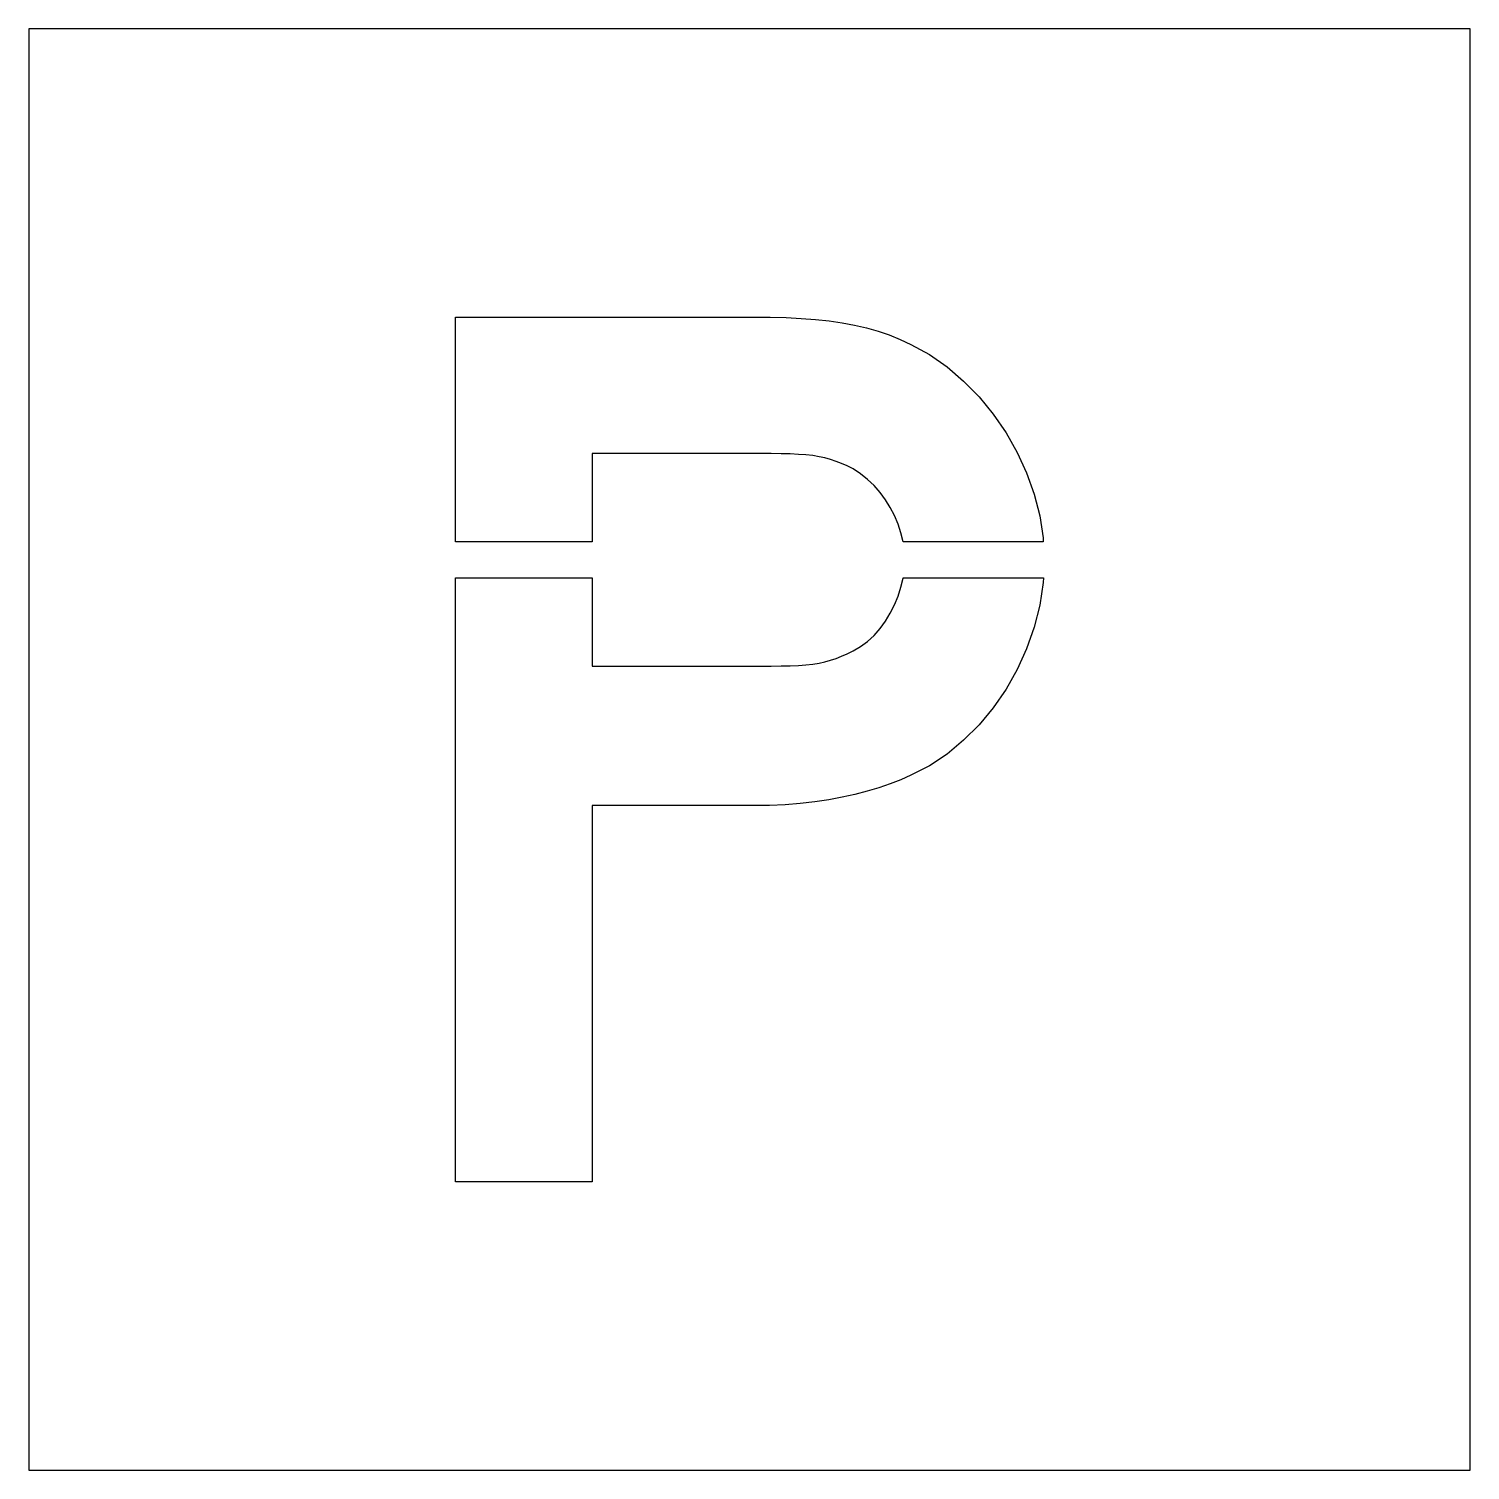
# Model space of a CAD drawing. Extents: x 0 to 20, y 0 to 20.
import ezdxf

# ---------------------------------------------------------------- set-up
doc = ezdxf.new("R2010")
doc.units = 0
doc.layers.add('CUT', color=7, linetype='Continuous')
doc.layers.add('OUTSIDE', color=1, linetype='Continuous')

msp = doc.modelspace()

# ---------------------------------------------------------------- linework, layer by layer
at = {"layer": 'CUT'}
for points in [[(12.1013, 13.006), (12.0617, 13.1272), (12.0125, 13.2448), (11.9537, 13.3576), (11.8865, 13.4656), (11.8109, 13.5676), (11.7281, 13.6624), (11.6369, 13.7488), (11.5409, 13.8268), (11.4377, 13.8952), (11.3561, 13.9348), (11.2781, 13.9684), (11.2013, 13.9984), (11.1245, 14.0236), (11.0465, 14.0452), (10.9649, 14.0632), (10.8773, 14.0776), (10.7837, 14.0884), (10.6805, 14.0956), (10.5665, 14.1016), (10.4417, 14.104), (10.3013, 14.1052), (7.8173, 14.1052), (7.8173, 12.8826), (5.9225, 12.8826), (5.9225, 16), (10.0493, 16), (10.2845, 15.9976), (10.5065, 15.9928), (10.7165, 15.982), (10.9157, 15.9676), (11.1053, 15.9472), (11.2853, 15.9208), (11.4581, 15.8884), (11.6237, 15.85), (11.7833, 15.8044), (11.9381, 15.7516), (12.0893, 15.6904), (12.2381, 15.6208), (12.4961, 15.4792), (12.7409, 15.3088), (12.9713, 15.112), (13.1861, 14.8924), (13.3829, 14.6524), (13.5593, 14.3944), (13.7141, 14.122), (13.8449, 13.8376), (13.9493, 13.5424), (14.0273, 13.2424), (14.0741, 12.9376), (14.0771, 12.8826), (12.1302, 12.8826), (12.1301, 12.8836)], [(13.7141, 11.11), (13.5593, 10.8364), (13.3829, 10.5796), (13.1861, 10.342), (12.9713, 10.1272), (12.7409, 9.9364), (12.4961, 9.7744), (12.2381, 9.6424), (12.0977, 9.5812), (11.9501, 9.5236), (11.7953, 9.4696), (11.6333, 9.4204), (11.4629, 9.376), (11.2853, 9.3364), (11.1005, 9.3028), (10.9061, 9.274), (10.7045, 9.2512), (10.4945, 9.2344), (10.2761, 9.2248), (10.0493, 9.2212), (7.8173, 9.2212), (7.8173, 4), (5.9225, 4), (5.9225, 12.3806), (7.8173, 12.3806), (7.8173, 11.158), (10.3013, 11.158), (10.4417, 11.1592), (10.5665, 11.1616), (10.6805, 11.1676), (10.7837, 11.1748), (10.8773, 11.1856), (10.9649, 11.2), (11.0465, 11.218), (11.1245, 11.2384), (11.2013, 11.2648), (11.2781, 11.2948), (11.3561, 11.3284), (11.4377, 11.368), (11.5409, 11.428), (11.6369, 11.5), (11.7281, 11.584), (11.8109, 11.6776), (11.8865, 11.7796), (11.9537, 11.89), (12.0125, 12.0052), (12.0617, 12.1264), (12.1013, 12.2512), (12.1301, 12.3772), (12.1306, 12.3806), (14.0775, 12.3806), (14.0741, 12.316), (14.0273, 12.004), (13.9493, 11.6968), (13.8449, 11.398)]]:
    msp.add_lwpolyline(points, close=True, dxfattribs=at)
at = {"layer": 'OUTSIDE'}
msp.add_lwpolyline([(0, 0), (20, 0), (20, 20), (0, 20)], close=True, dxfattribs=at)

doc.saveas('drawing.dxf')
